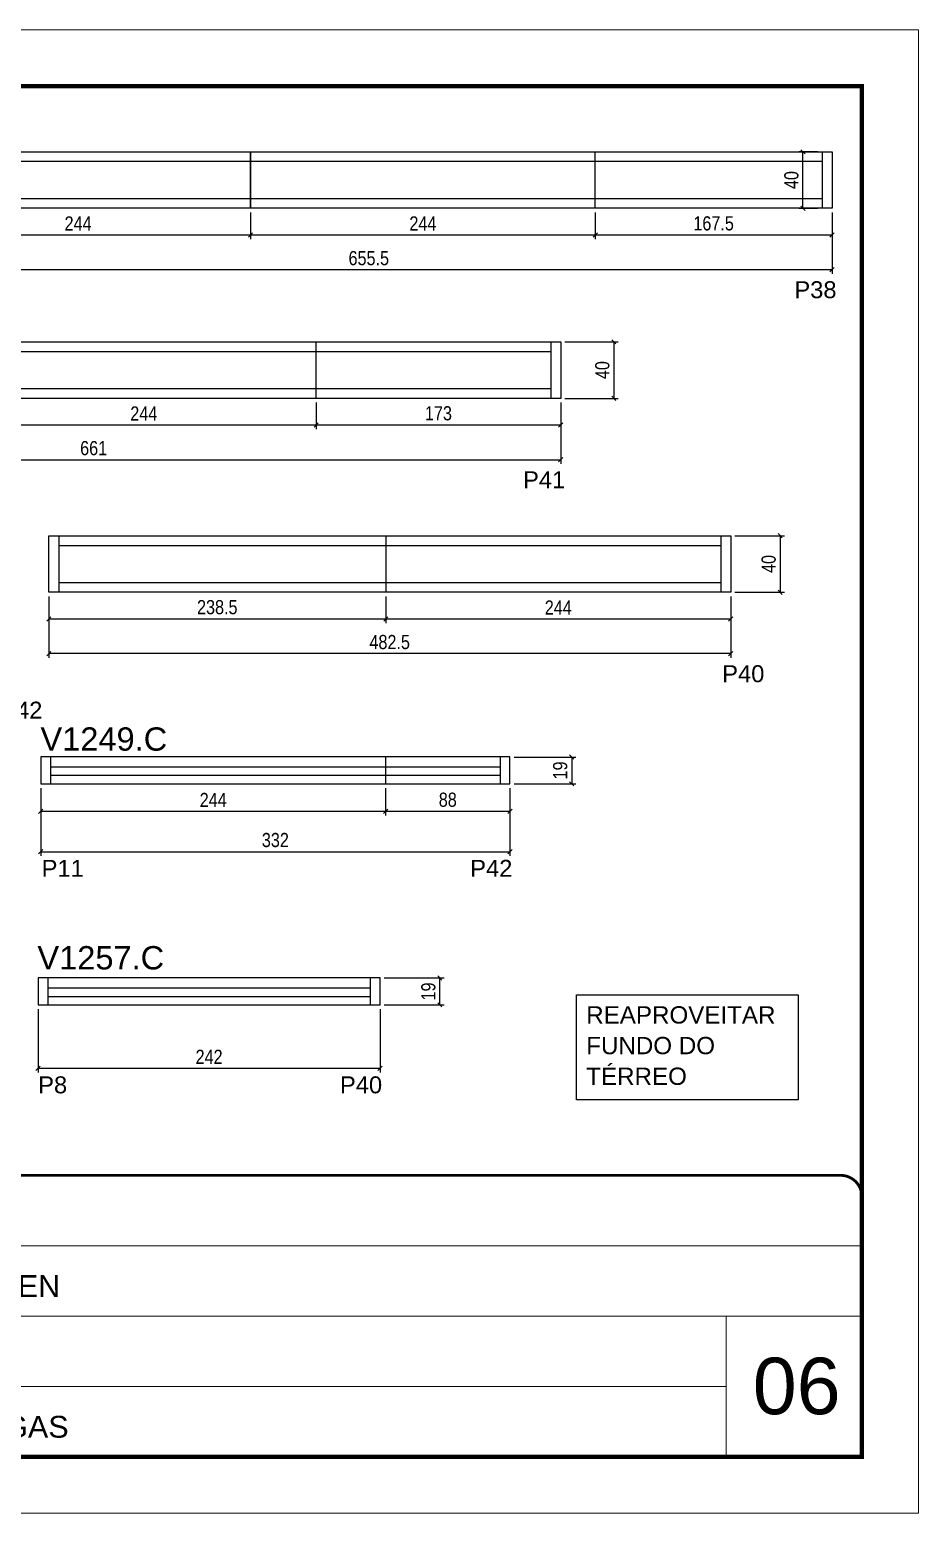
# Model space of a CAD drawing. Extents: x 1959 to 8212, y 239 to 4735.
# Drawn here: x 4413 to 5042, y 2537 to 3587 of the extents above; entities that cross this region are included whole.
import ezdxf

# ---------------------------------------------------------------- set-up
doc = ezdxf.new("R2010")
doc.units = 0
doc.linetypes.add('CONTINUO', pattern=[0])
doc.linetypes.add('DASHED', pattern=[0.75, 0.5, -0.25])
for name, color, linetype in [('5', 5, 'Continuous'), ('COTA', 241, 'Continuous'), ('NOMENCLATURA', 7, 'Continuous'), ('Painéis', 200, 'Continuous'), ('SARR_2.2x7', 40, 'Continuous')]:
    doc.layers.add(name, color=color, linetype=linetype)
for name, color, linetype, lineweight in [('CARIMBO', 255, 'Continuous', 9), ('Folhas', 255, 'Continuous', 9), ('SARRAFO DE PRESSAO', 251, 'DASHED', 9)]:
    doc.layers.add(name, color=color, linetype=linetype, lineweight=lineweight)
doc.styles.add('ARIAL', font='arial.ttf')
doc.styles.add('COTA TECNICA', font='techl___.ttf', dxfattribs={"height": 10})
doc.styles.add('COTA TECNICA-50', font='techl___.ttf', dxfattribs={"height": 10})
doc.styles.get("Standard").update_dxf_attribs({"font": 'arial.ttf'})
doc.dimstyles.new('COTA PAINEL-50', dxfattribs={"dimtxt": 10, "dimasz": 3, "dimexe": 3, "dimexo": 3, "dimgap": 3, "dimtad": 1, "dimdec": 1, "dimzin": 12, "dimdsep": 46, "dimtxsty": 'COTA TECNICA-50', "dimblk1": 'OBLIQUE', "dimblk2": 'OBLIQUE', "dimsah": 1, "dimcen": 0.9, "dimclrd": 4, "dimclre": 4, "dimclrt": 240, "dimadec": 1, "dimazin": 3, "dimtfac": 1, "dimtdec": 1, "dimtmove": 0, "dimatfit": 3, "dimfxl": 1, "dimtolj": 1, "dimtzin": 12, "dimarcsym": 0})
doc.dimstyles.new('PAINEL', dxfattribs={"dimtxt": 10, "dimasz": 3, "dimexe": 3, "dimexo": 3, "dimgap": 3, "dimtad": 1, "dimdec": 1, "dimzin": 12, "dimdsep": 46, "dimtxsty": 'COTA TECNICA', "dimblk1": 'OBLIQUE', "dimblk2": 'OBLIQUE', "dimsah": 1, "dimcen": 0.9, "dimclrd": 4, "dimclre": 4, "dimclrt": 240, "dimadec": 1, "dimazin": 3, "dimtfac": 1, "dimtdec": 1, "dimtmove": 0, "dimatfit": 3, "dimfxl": 1, "dimtolj": 1, "dimtzin": 12, "dimarcsym": 0})

# ---------------------------------------------------------------- blocks, each defined once
blk = doc.blocks.new('9999999999')
at = {"color": 30, "linetype": 'CONTINUO'}
for p, q in [((98564.6, 34379.6), (99584, 34379.6)), ((98564.6, 34329.8), (99488, 34329.8)), ((99584, 34329.8), (99488, 34329.8)), ((99488, 34329.8), (99488, 34230.2)), ((98564.6, 34280), (99488, 34280))]:
    blk.add_line(p, q, dxfattribs=at)
at = {"color": 30, "linetype": 'CONTINUO', "const_width": 2}
blk.add_lwpolyline([(99584, 34230.2), (99584, 34414.4, 0.414214), (99569, 34429.4), (98229, 34429.4, 0.414214), (98214, 34414.4), (98214, 34245.2, 0.414214), (98229, 34230.2), (99584, 34230.2)], format="xyb", dxfattribs=at)
at = {"layer": 'Folhas'}
blk.add_lwpolyline([(98139, 34190.2), (99624, 34190.2), (99624, 35240.2), (98139, 35240.2)], close=True, dxfattribs=at)
at = {"layer": 'Folhas', "color": 30, "const_width": 3}
blk.add_lwpolyline([(98214, 34230.2), (99584, 34230.2), (99584, 35200.2), (98214, 35200.2)], close=True, dxfattribs=at)
at = {"color": 7, "linetype": 'Continuous', "ltscale": 5, "style": 'ARIAL'}
for s, p in [('LEAF LOEFGREN', (98837.7, 34343.3)), ('FUNDO DE VIGAS', (98837.7, 34243.7))]:
    blk.add_text(s, height=15.483, dxfattribs=at).set_placement(p)
blk = doc.blocks.new('_Oblique')
at = {"color": 0, "linetype": 'ByBlock', "lineweight": -2}
blk.add_line((-0.5, -0.5), (0.5, 0.5), dxfattribs=at)
blk = doc.blocks.new('*D301')
at = {"layer": 'COTA', "color": 4, "linetype": 'ByBlock', "lineweight": -2, "transparency": 16777216}
for p, q in [((4325.7, 3457.2), (4325.7, 3438.4)), ((4569.7, 3457.2), (4569.7, 3438.4)), ((4325.7, 3441.4), (4569.7, 3441.4))]:
    blk.add_line(p, q, dxfattribs=at)
at = {"layer": 'Defpoints', "color": 0, "linetype": 'ByBlock', "transparency": 16777216}
for p in [(4325.7, 3460.2), (4569.7, 3460.2), (4569.7, 3441.4)]:
    blk.add_point(p, dxfattribs=at)
at = {"layer": 'COTA', "color": 4, "linetype": 'ByBlock', "lineweight": -2, "transparency": 16777216, "xscale": 3, "yscale": 3, "zscale": 3, "rotation": 180}
blk.add_blockref('_Oblique', (4325.7, 3441.4), dxfattribs=at)
at = {"layer": 'COTA', "color": 4, "linetype": 'ByBlock', "lineweight": -2, "transparency": 16777216, "xscale": 3, "yscale": 3, "zscale": 3}
blk.add_blockref('_Oblique', (4569.7, 3441.4), dxfattribs=at)
at = {"layer": 'COTA', "color": 240, "linetype": 'ByBlock', "transparency": 16777216, "insert": (4447.7, 3449.5), "char_height": 10, "attachment_point": 5, "style": 'COTA TECNICA-50'}
blk.add_mtext('\\A1;244', dxfattribs=at)
blk = doc.blocks.new('*D302')
at = {"layer": 'COTA', "color": 4, "linetype": 'ByBlock', "lineweight": -2, "transparency": 16777216}
for p, q in [((4569.7, 3457.2), (4569.7, 3438.4)), ((4813.7, 3457.2), (4813.7, 3438.4)), ((4569.7, 3441.4), (4813.7, 3441.4))]:
    blk.add_line(p, q, dxfattribs=at)
at = {"layer": 'Defpoints', "color": 0, "linetype": 'ByBlock', "transparency": 16777216}
for p in [(4569.7, 3460.2), (4813.7, 3460.2), (4813.7, 3441.4)]:
    blk.add_point(p, dxfattribs=at)
at = {"layer": 'COTA', "color": 4, "linetype": 'ByBlock', "lineweight": -2, "transparency": 16777216, "xscale": 3, "yscale": 3, "zscale": 3, "rotation": 180}
blk.add_blockref('_Oblique', (4569.7, 3441.4), dxfattribs=at)
at = {"layer": 'COTA', "color": 4, "linetype": 'ByBlock', "lineweight": -2, "transparency": 16777216, "xscale": 3, "yscale": 3, "zscale": 3}
blk.add_blockref('_Oblique', (4813.7, 3441.4), dxfattribs=at)
at = {"layer": 'COTA', "color": 240, "linetype": 'ByBlock', "transparency": 16777216, "insert": (4691.7, 3449.5), "char_height": 10, "attachment_point": 5, "style": 'COTA TECNICA-50'}
blk.add_mtext('\\A1;244', dxfattribs=at)
blk = doc.blocks.new('*D303')
at = {"layer": 'COTA', "color": 4, "lineweight": -2, "transparency": 16777216}
for p, q in [((4325.7, 3457.2), (4325.7, 3413.8)), ((4981.2, 3457.2), (4981.2, 3413.8)), ((4325.7, 3416.8), (4981.2, 3416.8))]:
    blk.add_line(p, q, dxfattribs=at)
at = {"layer": 'Defpoints', "color": 0, "transparency": 16777216}
for p in [(4325.7, 3460.2), (4981.2, 3460.2), (4981.2, 3416.8)]:
    blk.add_point(p, dxfattribs=at)
at = {"layer": 'COTA', "color": 4, "lineweight": -2, "transparency": 16777216, "xscale": 3, "yscale": 3, "zscale": 3, "rotation": 180}
blk.add_blockref('_Oblique', (4325.7, 3416.8), dxfattribs=at)
at = {"layer": 'COTA', "color": 4, "lineweight": -2, "transparency": 16777216, "xscale": 3, "yscale": 3, "zscale": 3}
blk.add_blockref('_Oblique', (4981.2, 3416.8), dxfattribs=at)
at = {"layer": 'COTA', "color": 240, "transparency": 16777216, "insert": (4653.4, 3424.9), "char_height": 10, "attachment_point": 5, "style": 'COTA TECNICA'}
blk.add_mtext('\\A1;655.5', dxfattribs=at)
blk = doc.blocks.new('*D304')
at = {"layer": 'COTA', "color": 4, "lineweight": -2, "transparency": 16777216}
for p, q in [((4813.7, 3457.2), (4813.7, 3438.4)), ((4981.2, 3457.2), (4981.2, 3438.4)), ((4813.7, 3441.4), (4981.2, 3441.4))]:
    blk.add_line(p, q, dxfattribs=at)
at = {"layer": 'Defpoints', "color": 0, "transparency": 16777216}
for p in [(4813.7, 3460.2), (4981.2, 3460.2), (4981.2, 3441.4)]:
    blk.add_point(p, dxfattribs=at)
at = {"layer": 'COTA', "color": 4, "lineweight": -2, "transparency": 16777216, "xscale": 3, "yscale": 3, "zscale": 3, "rotation": 180}
blk.add_blockref('_Oblique', (4813.7, 3441.4), dxfattribs=at)
at = {"layer": 'COTA', "color": 4, "lineweight": -2, "transparency": 16777216, "xscale": 3, "yscale": 3, "zscale": 3}
blk.add_blockref('_Oblique', (4981.2, 3441.4), dxfattribs=at)
at = {"layer": 'COTA', "color": 240, "transparency": 16777216, "insert": (4897.4, 3449.5), "char_height": 10, "attachment_point": 5, "style": 'COTA TECNICA'}
blk.add_mtext('\\A1;167.5', dxfattribs=at)
blk = doc.blocks.new('*D305')
at = {"layer": 'COTA', "color": 4, "lineweight": -2, "transparency": 16777216}
for p, q in [((4971.2, 3500.2), (4957.6, 3500.2)), ((4960.6, 3460.2), (4960.6, 3500.2)), ((4971.2, 3460.2), (4957.6, 3460.2))]:
    blk.add_line(p, q, dxfattribs=at)
at = {"layer": 'Defpoints', "color": 0, "transparency": 16777216}
for p in [(4960.6, 3500.2), (4974.2, 3500.2), (4974.2, 3460.2)]:
    blk.add_point(p, dxfattribs=at)
at = {"layer": 'COTA', "color": 4, "lineweight": -2, "transparency": 16777216, "xscale": 3, "yscale": 3, "zscale": 3}
for p, rotation in [((4960.6, 3500.2), 90), ((4960.6, 3460.2), 270)]:
    blk.add_blockref('_Oblique', p, dxfattribs=dict(at, rotation=rotation))
at = {"layer": 'COTA', "color": 240, "transparency": 16777216, "insert": (4952.5, 3480.2), "char_height": 10, "attachment_point": 5, "rotation": 90, "style": 'COTA TECNICA'}
blk.add_mtext('\\A1;40', dxfattribs=at)
blk = doc.blocks.new('*D311')
at = {"layer": 'COTA', "color": 4, "linetype": 'ByBlock', "lineweight": -2, "transparency": 16777216}
for p, q in [((4372.2, 3322.7), (4372.2, 3303.9)), ((4616.2, 3322.7), (4616.2, 3303.9)), ((4372.2, 3306.9), (4616.2, 3306.9))]:
    blk.add_line(p, q, dxfattribs=at)
at = {"layer": 'Defpoints', "color": 0, "linetype": 'ByBlock', "transparency": 16777216}
for p in [(4372.2, 3325.7), (4616.2, 3325.7), (4616.2, 3306.9)]:
    blk.add_point(p, dxfattribs=at)
at = {"layer": 'COTA', "color": 4, "linetype": 'ByBlock', "lineweight": -2, "transparency": 16777216, "xscale": 3, "yscale": 3, "zscale": 3, "rotation": 180}
blk.add_blockref('_Oblique', (4372.2, 3306.9), dxfattribs=at)
at = {"layer": 'COTA', "color": 4, "linetype": 'ByBlock', "lineweight": -2, "transparency": 16777216, "xscale": 3, "yscale": 3, "zscale": 3}
blk.add_blockref('_Oblique', (4616.2, 3306.9), dxfattribs=at)
at = {"layer": 'COTA', "color": 240, "linetype": 'ByBlock', "transparency": 16777216, "insert": (4494.2, 3315), "char_height": 10, "attachment_point": 5, "style": 'COTA TECNICA-50'}
blk.add_mtext('\\A1;244', dxfattribs=at)
blk = doc.blocks.new('*D312')
at = {"layer": 'COTA', "color": 4, "lineweight": -2, "transparency": 16777216}
for p, q in [((4128.2, 3322.7), (4128.2, 3279.3)), ((4789.2, 3322.7), (4789.2, 3279.3)), ((4128.2, 3282.3), (4789.2, 3282.3))]:
    blk.add_line(p, q, dxfattribs=at)
at = {"layer": 'Defpoints', "color": 0, "transparency": 16777216}
for p in [(4128.2, 3325.7), (4789.2, 3325.7), (4789.2, 3282.3)]:
    blk.add_point(p, dxfattribs=at)
at = {"layer": 'COTA', "color": 4, "lineweight": -2, "transparency": 16777216, "xscale": 3, "yscale": 3, "zscale": 3, "rotation": 180}
blk.add_blockref('_Oblique', (4128.2, 3282.3), dxfattribs=at)
at = {"layer": 'COTA', "color": 4, "lineweight": -2, "transparency": 16777216, "xscale": 3, "yscale": 3, "zscale": 3}
blk.add_blockref('_Oblique', (4789.2, 3282.3), dxfattribs=at)
at = {"layer": 'COTA', "color": 240, "transparency": 16777216, "insert": (4458.7, 3290.4), "char_height": 10, "attachment_point": 5, "style": 'COTA TECNICA'}
blk.add_mtext('\\A1;661', dxfattribs=at)
blk = doc.blocks.new('*D314')
at = {"layer": 'COTA', "color": 4, "lineweight": -2, "transparency": 16777216}
for p, q in [((4616.2, 3322.7), (4616.2, 3303.9)), ((4789.2, 3322.7), (4789.2, 3303.9)), ((4616.2, 3306.9), (4789.2, 3306.9))]:
    blk.add_line(p, q, dxfattribs=at)
at = {"layer": 'Defpoints', "color": 0, "transparency": 16777216}
for p in [(4616.2, 3325.7), (4789.2, 3325.7), (4789.2, 3306.9)]:
    blk.add_point(p, dxfattribs=at)
at = {"layer": 'COTA', "color": 4, "lineweight": -2, "transparency": 16777216, "xscale": 3, "yscale": 3, "zscale": 3, "rotation": 180}
blk.add_blockref('_Oblique', (4616.2, 3306.9), dxfattribs=at)
at = {"layer": 'COTA', "color": 4, "lineweight": -2, "transparency": 16777216, "xscale": 3, "yscale": 3, "zscale": 3}
blk.add_blockref('_Oblique', (4789.2, 3306.9), dxfattribs=at)
at = {"layer": 'COTA', "color": 240, "transparency": 16777216, "insert": (4702.7, 3315.1), "char_height": 10, "attachment_point": 5, "style": 'COTA TECNICA'}
blk.add_mtext('\\A1;173', dxfattribs=at)
blk = doc.blocks.new('*D315')
at = {"layer": 'COTA', "color": 4, "lineweight": -2, "transparency": 16777216}
for p, q in [((4792.2, 3365.7), (4829.8, 3365.7)), ((4826.8, 3365.7), (4826.8, 3325.7)), ((4792.2, 3325.7), (4829.8, 3325.7))]:
    blk.add_line(p, q, dxfattribs=at)
at = {"layer": 'Defpoints', "color": 0, "transparency": 16777216}
for p in [(4789.2, 3365.7), (4789.2, 3325.7), (4826.8, 3325.7)]:
    blk.add_point(p, dxfattribs=at)
at = {"layer": 'COTA', "color": 4, "lineweight": -2, "transparency": 16777216, "xscale": 3, "yscale": 3, "zscale": 3}
for p, rotation in [((4826.8, 3365.7), 90), ((4826.8, 3325.7), 270)]:
    blk.add_blockref('_Oblique', p, dxfattribs=dict(at, rotation=rotation))
at = {"layer": 'COTA', "color": 240, "transparency": 16777216, "insert": (4818.7, 3345.7), "char_height": 10, "attachment_point": 5, "rotation": 90, "style": 'COTA TECNICA'}
blk.add_mtext('\\A1;40', dxfattribs=at)
blk = doc.blocks.new('*D322')
at = {"layer": 'COTA', "color": 4, "lineweight": -2, "transparency": 16777216}
for p, q in [((4427, 3185.5), (4427, 3142.1)), ((4909.5, 3185.5), (4909.5, 3142.1)), ((4909.5, 3145.1), (4427, 3145.1))]:
    blk.add_line(p, q, dxfattribs=at)
at = {"layer": 'Defpoints', "color": 0, "transparency": 16777216}
for p in [(4427, 3188.5), (4909.5, 3188.5), (4427, 3145.1)]:
    blk.add_point(p, dxfattribs=at)
at = {"layer": 'COTA', "color": 4, "lineweight": -2, "transparency": 16777216, "xscale": 3, "yscale": 3, "zscale": 3, "rotation": 180}
blk.add_blockref('_Oblique', (4427, 3145.1), dxfattribs=at)
at = {"layer": 'COTA', "color": 4, "lineweight": -2, "transparency": 16777216, "xscale": 3, "yscale": 3, "zscale": 3}
blk.add_blockref('_Oblique', (4909.5, 3145.1), dxfattribs=at)
at = {"layer": 'COTA', "color": 240, "transparency": 16777216, "insert": (4668.2, 3153.2), "char_height": 10, "attachment_point": 5, "style": 'COTA TECNICA'}
blk.add_mtext('\\A1;482.5', dxfattribs=at)
blk = doc.blocks.new('*D324')
at = {"layer": 'COTA', "color": 4, "lineweight": -2, "transparency": 16777216}
for p, q in [((4427, 3185.5), (4427, 3166.6)), ((4665.5, 3185.5), (4665.5, 3166.6)), ((4427, 3169.6), (4665.5, 3169.6))]:
    blk.add_line(p, q, dxfattribs=at)
at = {"layer": 'Defpoints', "color": 0, "transparency": 16777216}
for p in [(4427, 3188.5), (4665.5, 3188.5), (4665.5, 3169.6)]:
    blk.add_point(p, dxfattribs=at)
at = {"layer": 'COTA', "color": 4, "lineweight": -2, "transparency": 16777216, "xscale": 3, "yscale": 3, "zscale": 3, "rotation": 180}
blk.add_blockref('_Oblique', (4427, 3169.6), dxfattribs=at)
at = {"layer": 'COTA', "color": 4, "lineweight": -2, "transparency": 16777216, "xscale": 3, "yscale": 3, "zscale": 3}
blk.add_blockref('_Oblique', (4665.5, 3169.6), dxfattribs=at)
at = {"layer": 'COTA', "color": 240, "transparency": 16777216, "insert": (4546.2, 3177.9), "char_height": 10, "attachment_point": 5, "style": 'COTA TECNICA'}
blk.add_mtext('\\A1;238.5', dxfattribs=at)
blk = doc.blocks.new('*D323')
at = {"layer": 'COTA', "color": 4, "lineweight": -2, "transparency": 16777216}
for p, q in [((4665.5, 3185.5), (4665.5, 3166.6)), ((4909.5, 3185.5), (4909.5, 3166.6)), ((4665.5, 3169.6), (4909.5, 3169.6))]:
    blk.add_line(p, q, dxfattribs=at)
at = {"layer": 'Defpoints', "color": 0, "transparency": 16777216}
for p in [(4665.5, 3188.5), (4909.5, 3188.5), (4909.5, 3169.6)]:
    blk.add_point(p, dxfattribs=at)
at = {"layer": 'COTA', "color": 4, "lineweight": -2, "transparency": 16777216, "xscale": 3, "yscale": 3, "zscale": 3, "rotation": 180}
blk.add_blockref('_Oblique', (4665.5, 3169.6), dxfattribs=at)
at = {"layer": 'COTA', "color": 4, "lineweight": -2, "transparency": 16777216, "xscale": 3, "yscale": 3, "zscale": 3}
blk.add_blockref('_Oblique', (4909.5, 3169.6), dxfattribs=at)
at = {"layer": 'COTA', "color": 240, "transparency": 16777216, "insert": (4787.5, 3177.7), "char_height": 10, "attachment_point": 5, "style": 'COTA TECNICA'}
blk.add_mtext('\\A1;244', dxfattribs=at)
blk = doc.blocks.new('*D330')
at = {"layer": 'COTA', "color": 4, "lineweight": -2, "transparency": 16777216}
for p, q in [((4912.5, 3228.5), (4947.5, 3228.5)), ((4944.5, 3228.5), (4944.5, 3188.5)), ((4912.5, 3188.5), (4947.5, 3188.5))]:
    blk.add_line(p, q, dxfattribs=at)
at = {"layer": 'Defpoints', "color": 0, "transparency": 16777216}
for p in [(4909.5, 3228.5), (4909.5, 3188.5), (4944.5, 3188.5)]:
    blk.add_point(p, dxfattribs=at)
at = {"layer": 'COTA', "color": 4, "lineweight": -2, "transparency": 16777216, "xscale": 3, "yscale": 3, "zscale": 3}
for p, rotation in [((4944.5, 3228.5), 90), ((4944.5, 3188.5), 270)]:
    blk.add_blockref('_Oblique', p, dxfattribs=dict(at, rotation=rotation))
at = {"layer": 'COTA', "color": 240, "transparency": 16777216, "insert": (4936.4, 3208.5), "char_height": 10, "attachment_point": 5, "rotation": 90, "style": 'COTA TECNICA'}
blk.add_mtext('\\A1;40', dxfattribs=at)
blk = doc.blocks.new('*D486')
at = {"layer": 'COTA', "color": 4, "linetype": 'ByBlock', "lineweight": -2, "transparency": 16777216}
for p, q in [((4421.3, 3049.9), (4421.3, 3001.9)), ((4753.3, 3049.9), (4753.3, 3001.9)), ((4421.3, 3004.9), (4753.3, 3004.9))]:
    blk.add_line(p, q, dxfattribs=at)
at = {"layer": 'Defpoints', "color": 0, "linetype": 'ByBlock', "transparency": 16777216}
for p in [(4421.3, 3052.9), (4753.3, 3052.9), (4753.3, 3004.9)]:
    blk.add_point(p, dxfattribs=at)
at = {"layer": 'COTA', "color": 4, "linetype": 'ByBlock', "lineweight": -2, "transparency": 16777216, "xscale": 3, "yscale": 3, "zscale": 3, "rotation": 180}
blk.add_blockref('_Oblique', (4421.3, 3004.9), dxfattribs=at)
at = {"layer": 'COTA', "color": 4, "linetype": 'ByBlock', "lineweight": -2, "transparency": 16777216, "xscale": 3, "yscale": 3, "zscale": 3}
blk.add_blockref('_Oblique', (4753.3, 3004.9), dxfattribs=at)
at = {"layer": 'COTA', "color": 240, "linetype": 'ByBlock', "transparency": 16777216, "insert": (4587.3, 3013.1), "char_height": 10, "attachment_point": 5, "style": 'COTA TECNICA-50'}
blk.add_mtext('\\A1;332', dxfattribs=at)
blk = doc.blocks.new('*D487')
at = {"layer": 'COTA', "color": 4, "lineweight": -2, "transparency": 16777216}
for p, q in [((4421.3, 3049.9), (4421.3, 3030.5)), ((4665.3, 3049.9), (4665.3, 3030.5)), ((4421.3, 3033.5), (4665.3, 3033.5))]:
    blk.add_line(p, q, dxfattribs=at)
at = {"layer": 'Defpoints', "color": 0, "transparency": 16777216}
for p in [(4421.3, 3052.9), (4665.3, 3052.9), (4665.3, 3033.5)]:
    blk.add_point(p, dxfattribs=at)
at = {"layer": 'COTA', "color": 4, "lineweight": -2, "transparency": 16777216, "xscale": 3, "yscale": 3, "zscale": 3, "rotation": 180}
blk.add_blockref('_Oblique', (4421.3, 3033.5), dxfattribs=at)
at = {"layer": 'COTA', "color": 4, "lineweight": -2, "transparency": 16777216, "xscale": 3, "yscale": 3, "zscale": 3}
blk.add_blockref('_Oblique', (4665.3, 3033.5), dxfattribs=at)
at = {"layer": 'COTA', "color": 240, "transparency": 16777216, "insert": (4543.3, 3041.5), "char_height": 10, "attachment_point": 5, "style": 'COTA TECNICA'}
blk.add_mtext('\\A1;244', dxfattribs=at)
blk = doc.blocks.new('*D488')
at = {"layer": 'COTA', "color": 4, "lineweight": -2, "transparency": 16777216}
for p, q in [((4665.3, 3049.9), (4665.3, 3030.5)), ((4753.3, 3049.9), (4753.3, 3030.5)), ((4665.3, 3033.5), (4753.3, 3033.5))]:
    blk.add_line(p, q, dxfattribs=at)
at = {"layer": 'Defpoints', "color": 0, "transparency": 16777216}
for p in [(4665.3, 3052.9), (4753.3, 3052.9), (4753.3, 3033.5)]:
    blk.add_point(p, dxfattribs=at)
at = {"layer": 'COTA', "color": 4, "lineweight": -2, "transparency": 16777216, "xscale": 3, "yscale": 3, "zscale": 3, "rotation": 180}
blk.add_blockref('_Oblique', (4665.3, 3033.5), dxfattribs=at)
at = {"layer": 'COTA', "color": 4, "lineweight": -2, "transparency": 16777216, "xscale": 3, "yscale": 3, "zscale": 3}
blk.add_blockref('_Oblique', (4753.3, 3033.5), dxfattribs=at)
at = {"layer": 'COTA', "color": 240, "transparency": 16777216, "insert": (4709.3, 3041.6), "char_height": 10, "attachment_point": 5, "style": 'COTA TECNICA'}
blk.add_mtext('\\A1;88', dxfattribs=at)
blk = doc.blocks.new('*D489')
at = {"layer": 'COTA', "color": 4, "lineweight": -2, "transparency": 16777216}
for p, q in [((4756.3, 3071.9), (4800, 3071.9)), ((4797, 3071.9), (4797, 3052.9)), ((4756.3, 3052.9), (4800, 3052.9))]:
    blk.add_line(p, q, dxfattribs=at)
at = {"layer": 'Defpoints', "color": 0, "transparency": 16777216}
for p in [(4753.3, 3071.9), (4753.3, 3052.9), (4797, 3052.9)]:
    blk.add_point(p, dxfattribs=at)
at = {"layer": 'COTA', "color": 4, "lineweight": -2, "transparency": 16777216, "xscale": 3, "yscale": 3, "zscale": 3}
for p, rotation in [((4797, 3071.9), 90), ((4797, 3052.9), 270)]:
    blk.add_blockref('_Oblique', p, dxfattribs=dict(at, rotation=rotation))
at = {"layer": 'COTA', "color": 240, "transparency": 16777216, "insert": (4788.9, 3062.4), "char_height": 10, "attachment_point": 5, "rotation": 90, "style": 'COTA TECNICA'}
blk.add_mtext('\\A1;19', dxfattribs=at)
blk = doc.blocks.new('*D490')
at = {"layer": 'COTA', "color": 4, "linetype": 'ByBlock', "lineweight": -2, "transparency": 16777216}
for p, q in [((4419.4, 2893.5), (4419.4, 2848.6)), ((4661.4, 2893.5), (4661.4, 2848.6)), ((4419.4, 2851.6), (4661.4, 2851.6))]:
    blk.add_line(p, q, dxfattribs=at)
at = {"layer": 'Defpoints', "color": 0, "linetype": 'ByBlock', "transparency": 16777216}
for p in [(4419.4, 2896.5), (4661.4, 2896.5), (4661.4, 2851.6)]:
    blk.add_point(p, dxfattribs=at)
at = {"layer": 'COTA', "color": 4, "linetype": 'ByBlock', "lineweight": -2, "transparency": 16777216, "xscale": 3, "yscale": 3, "zscale": 3, "rotation": 180}
blk.add_blockref('_Oblique', (4419.4, 2851.6), dxfattribs=at)
at = {"layer": 'COTA', "color": 4, "linetype": 'ByBlock', "lineweight": -2, "transparency": 16777216, "xscale": 3, "yscale": 3, "zscale": 3}
blk.add_blockref('_Oblique', (4661.4, 2851.6), dxfattribs=at)
at = {"layer": 'COTA', "color": 240, "linetype": 'ByBlock', "transparency": 16777216, "insert": (4540.4, 2859.7), "char_height": 10, "attachment_point": 5, "style": 'COTA TECNICA-50'}
blk.add_mtext('\\A1;242', dxfattribs=at)
blk = doc.blocks.new('*D491')
at = {"layer": 'COTA', "color": 4, "lineweight": -2, "transparency": 16777216}
for p, q in [((4664.4, 2915.5), (4706.7, 2915.5)), ((4703.7, 2896.5), (4703.7, 2915.5)), ((4664.4, 2896.5), (4706.7, 2896.5))]:
    blk.add_line(p, q, dxfattribs=at)
at = {"layer": 'Defpoints', "color": 0, "transparency": 16777216}
for p in [(4661.4, 2915.5), (4703.7, 2915.5), (4661.4, 2896.5)]:
    blk.add_point(p, dxfattribs=at)
at = {"layer": 'COTA', "color": 4, "lineweight": -2, "transparency": 16777216, "xscale": 3, "yscale": 3, "zscale": 3}
for p, rotation in [((4703.7, 2915.5), 90), ((4703.7, 2896.5), 270)]:
    blk.add_blockref('_Oblique', p, dxfattribs=dict(at, rotation=rotation))
at = {"layer": 'COTA', "color": 240, "transparency": 16777216, "insert": (4695.6, 2906), "char_height": 10, "attachment_point": 5, "rotation": 90, "style": 'COTA TECNICA'}
blk.add_mtext('\\A1;19', dxfattribs=at)

msp = doc.modelspace()

# ---------------------------------------------------------------- linework, layer by layer
at = {"layer": 'COTA'}
msp.add_lwpolyline([(4800.29, 2903.59), (4957.24, 2903.59), (4957.24, 2829.34), (4800.29, 2829.34)], close=True, dxfattribs=at)
at = {"layer": 'Painéis'}
for p, q in [((4569.69, 3500.24), (4981.19, 3500.24)), ((4569.69, 3460.24), (4569.69, 3500.24)), ((4813.69, 3460.24), (4813.69, 3500.24)), ((4981.19, 3500.24), (4981.19, 3460.24)), ((4981.19, 3460.24), (4569.69, 3460.24)), ((4372.19, 3365.73), (4789.19, 3365.73)), ((4616.19, 3325.73), (4616.19, 3365.73)), ((4789.19, 3365.73), (4789.19, 3325.73)), ((4789.19, 3325.73), (4372.19, 3325.73)), ((4426.98, 3188.49), (4426.98, 3228.49)), ((4426.98, 3228.49), (4909.48, 3228.49)), ((4665.48, 3228.49), (4665.48, 3188.49)), ((4909.48, 3228.49), (4909.48, 3188.49)), ((4909.48, 3188.49), (4426.98, 3188.49))]:
    msp.add_line(p, q, dxfattribs=at)
at = {"layer": 'Painéis', "linetype": 'ByBlock'}
msp.add_line((4665.29, 3071.94), (4665.29, 3052.94), dxfattribs=at)
at = {"layer": 'Painéis'}
msp.add_lwpolyline([(4569.69, 3460.24), (4325.69, 3460.24), (4325.69, 3500.24), (4569.69, 3500.24)], close=True, dxfattribs=at)
at = {"layer": 'Painéis', "linetype": 'ByBlock'}
for points in [[(4421.29, 3071.94), (4421.29, 3052.94), (4753.29, 3052.94), (4753.29, 3071.94)], [(4419.4, 2915.51), (4419.4, 2896.51), (4661.4, 2896.51), (4661.4, 2915.51)]]:
    msp.add_lwpolyline(points, close=True, dxfattribs=at)
at = {"layer": 'SARR_2.2x7', "linetype": 'Continuous'}
for p, q in [((4974.19, 3500.24), (4974.19, 3460.24)), ((4569.69, 3493.24), (4332.69, 3493.24)), ((4813.69, 3493.24), (4569.69, 3493.24)), ((4974.19, 3493.24), (4813.69, 3493.24)), ((4332.69, 3467.24), (4569.69, 3467.24)), ((4569.69, 3467.24), (4813.69, 3467.24)), ((4813.69, 3467.24), (4974.19, 3467.24)), ((4782.19, 3365.73), (4782.19, 3325.73)), ((4616.19, 3358.73), (4372.19, 3358.73)), ((4782.19, 3358.73), (4616.19, 3358.73)), ((4372.19, 3332.73), (4616.19, 3332.73)), ((4616.19, 3332.73), (4782.19, 3332.73)), ((4433.98, 3228.49), (4433.98, 3188.49)), ((4902.48, 3228.49), (4902.48, 3188.49)), ((4433.98, 3221.49), (4665.48, 3221.49)), ((4665.48, 3221.49), (4902.48, 3221.49)), ((4433.98, 3195.49), (4665.48, 3195.49)), ((4665.48, 3195.49), (4902.48, 3195.49)), ((4428.29, 3071.94), (4428.29, 3052.94)), ((4746.29, 3071.94), (4746.29, 3052.94)), ((4428.29, 3064.94), (4746.29, 3064.94)), ((4428.29, 3058.94), (4746.29, 3058.94)), ((4426.4, 2915.51), (4426.4, 2896.51)), ((4426.4, 2908.51), (4654.4, 2908.51)), ((4654.4, 2915.51), (4654.4, 2896.51)), ((4426.4, 2902.51), (4654.4, 2902.51))]:
    msp.add_line(p, q, dxfattribs=at)

# ---------------------------------------------------------------- block references
at = {"layer": 'SARRAFO DE PRESSAO', "color": 6, "linetype": 'ByBlock'}
msp.add_blockref('9999999999', (-94581.71, -31653.56), dxfattribs=at)

# ---------------------------------------------------------------- texts
at = {"color": 0, "linetype": 'Continuous', "ltscale": 5, "style": 'ARIAL'}
for s, height, p in [('REAPROVEITAR ', 12.2353, (4807.27, 2883.28)), ('FUNDO DO', 12.235, (4807.27, 2861.57)), ('TÉRREO', 12.235, (4807.27, 2839.86))]:
    msp.add_text(s, height=height, dxfattribs=at).set_placement(p)
at = {"layer": '5', "linetype": 'Continuous'}
for s, rotation, p in [('P38', 359.99996, (4954.57, 3396.61)), ('P41', 359.99996, (4762.57, 3262.1)), ('P40', 359.99996, (4903.5, 3124.86)), ('P42', 359.99996, (4392.61, 3099.05)), ('P11', 359.99996, (4421.93, 2987.1)), ('P42', 359.99996, (4725.18, 2987.1)), ('P8', 0.00004, (4419.48, 2833.88)), ('P40', 359.99996, (4633.02, 2833.88))]:
    msp.add_text(s, height=12, rotation=rotation, dxfattribs=at).set_placement(p)
at = {"layer": 'CARIMBO', "style": 'ARIAL'}
msp.add_text('06', height=40, dxfattribs=at).set_placement((4925.13, 2606.79))
at = {"layer": 'NOMENCLATURA', "linetype": 'Continuous'}
for s, p in [('V1249.C', (4421.09, 3076.37)), ('V1257.C', (4418.93, 2921.57))]:
    msp.add_text(s, height=16.5, dxfattribs=at).set_placement(p)

# ---------------------------------------------------------------- dimensions: what is measured, and where the dimension line sits
at = {"layer": 'COTA'}
for base, p1, p2, picture, middle in [((4960.62, 3500.24), (4974.19, 3460.24), (4974.19, 3500.24), '*D305', (4952.52, 3480.24)), ((4826.85, 3325.73), (4789.19, 3365.73), (4789.19, 3325.73), '*D315', (4818.75, 3345.73)), ((4944.5, 3188.49), (4909.48, 3228.49), (4909.48, 3188.49), '*D330', (4936.4, 3208.49)), ((4796.97, 3052.94), (4753.29, 3071.94), (4753.29, 3052.94), '*D489', (4788.88, 3062.44)), ((4703.73, 2915.51), (4661.4, 2896.51), (4661.4, 2915.51), '*D491', (4695.64, 2906.01))]:
    dim = msp.add_linear_dim(base=base, p1=p1, p2=p2, angle=90, dimstyle='PAINEL', dxfattribs=at)
    dim.commit()
    dim.dimension.update_dxf_attribs({"geometry": picture, "text_midpoint": middle})
at = {"layer": 'COTA', "color": 1, "linetype": 'ByBlock'}
for base, p1, p2, picture, middle in [((4569.69, 3441.39), (4325.69, 3460.24), (4569.69, 3460.24), '*D301', (4447.69, 3449.47)), ((4813.69, 3441.39), (4569.69, 3460.24), (4813.69, 3460.24), '*D302', (4691.69, 3449.47)), ((4616.19, 3306.88), (4372.19, 3325.73), (4616.19, 3325.73), '*D311', (4494.19, 3314.95)), ((4753.29, 3004.85), (4421.29, 3052.94), (4753.29, 3052.94), '*D486', (4587.29, 3013.07)), ((4661.4, 2851.64), (4419.4, 2896.51), (4661.4, 2896.51), '*D490', (4540.4, 2859.71))]:
    dim = msp.add_linear_dim(base=base, p1=p1, p2=p2, dimstyle='COTA PAINEL-50', override={"dimarcsym": 1}, dxfattribs=at)
    dim.commit()
    dim.dimension.update_dxf_attribs({"geometry": picture, "text_midpoint": middle})
at = {"layer": 'COTA'}
for base, p1, p2, picture, middle in [((4981.19, 3416.81), (4325.69, 3460.24), (4981.19, 3460.24), '*D303', (4653.44, 3424.92)), ((4981.19, 3441.39), (4813.69, 3460.24), (4981.19, 3460.24), '*D304', (4897.44, 3449.5)), ((4789.19, 3282.3), (4128.19, 3325.73), (4789.19, 3325.73), '*D312', (4458.69, 3290.4)), ((4789.19, 3306.88), (4616.19, 3325.73), (4789.19, 3325.73), '*D314', (4702.69, 3315.1)), ((4426.98, 3145.06), (4909.48, 3188.49), (4426.98, 3188.49), '*D322', (4668.23, 3153.19)), ((4665.48, 3169.64), (4426.98, 3188.49), (4665.48, 3188.49), '*D324', (4546.23, 3177.88)), ((4665.29, 3033.47), (4421.29, 3052.94), (4665.29, 3052.94), '*D487', (4543.29, 3041.55))]:
    dim = msp.add_linear_dim(base=base, p1=p1, p2=p2, dimstyle='PAINEL', dxfattribs=at)
    dim.commit()
    dim.dimension.update_dxf_attribs({"geometry": picture, "text_midpoint": middle})
for base, p1, p2, picture, middle in [((4909.48, 3169.64), (4665.48, 3188.49), (4909.48, 3188.49), '*D323', (4787.48, 3177.71)), ((4753.29, 3033.47), (4665.29, 3052.94), (4753.29, 3052.94), '*D488', (4709.29, 3041.57))]:
    dim = msp.add_linear_dim(base=base, p1=p1, p2=p2, dimstyle='PAINEL', override={"dimtmove": 1}, dxfattribs=at)
    dim.commit()
    dim.dimension.update_dxf_attribs({"geometry": picture, "text_midpoint": middle})

doc.saveas('drawing.dxf')
